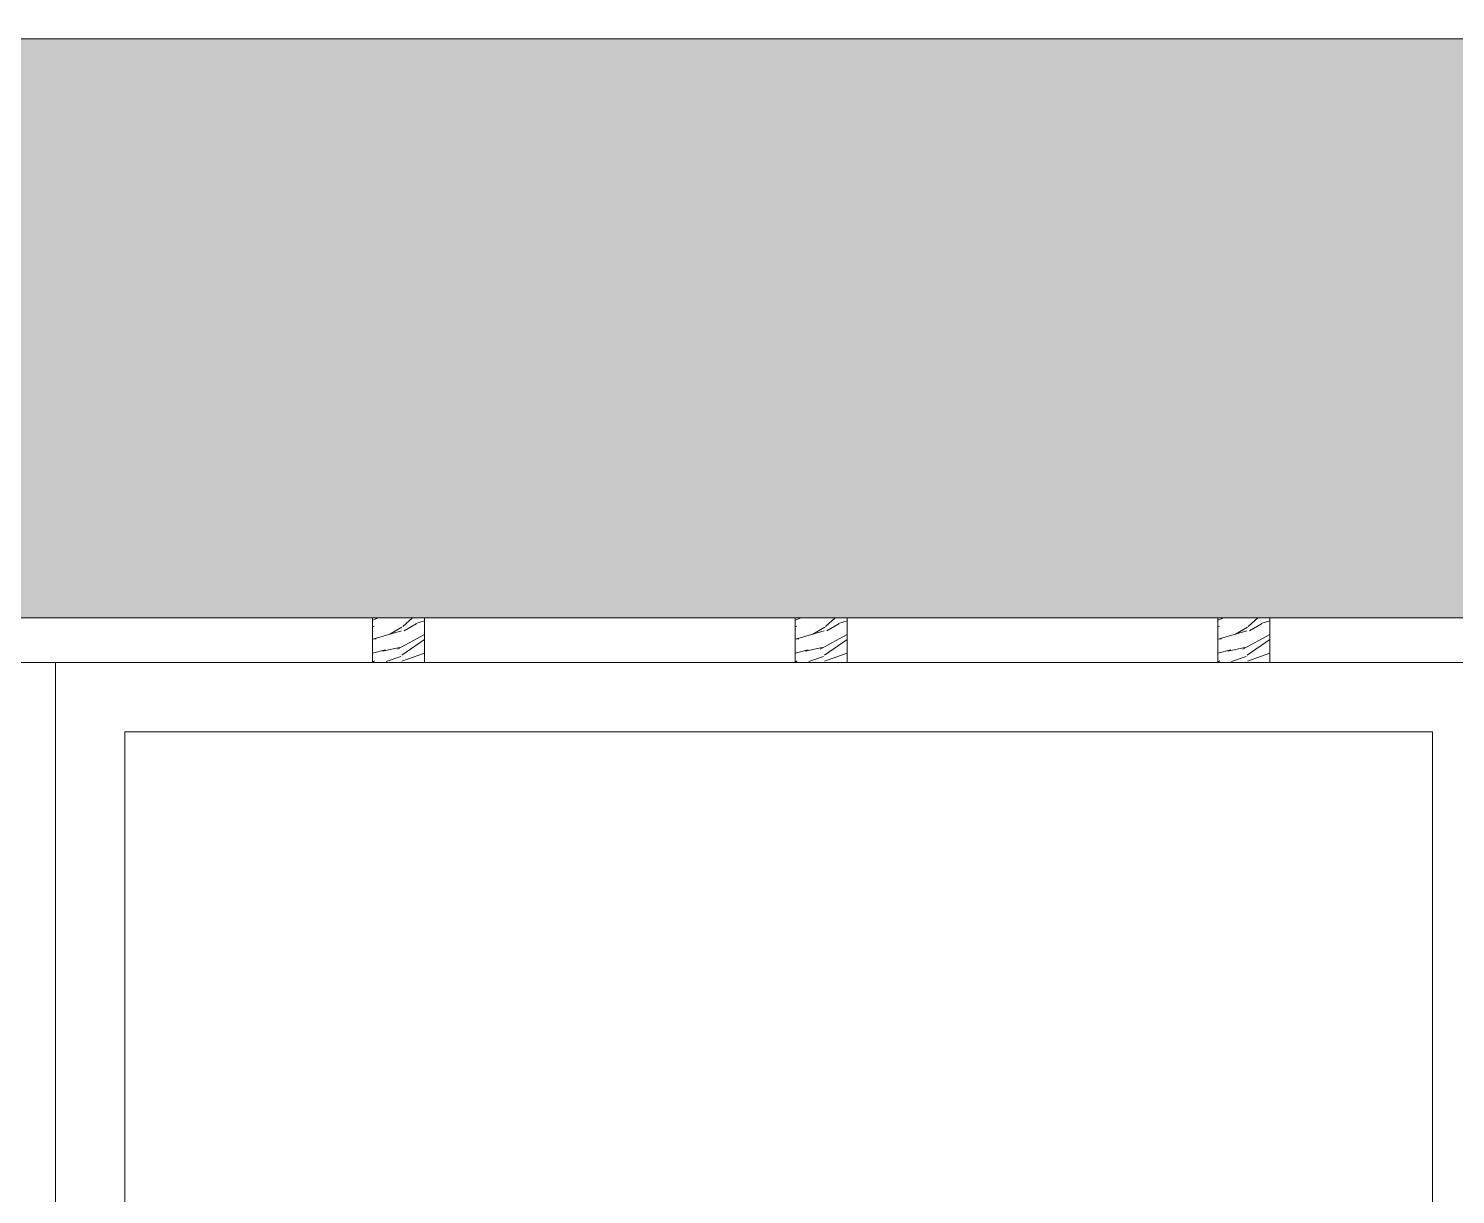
# Model space of a CAD drawing. Header units: metres. Extents: x -197 to 1099, y -24 to 14.
# Drawn here: x 739.458 to 741.517, y 1.682 to 3.365 of the extents above; entities that cross this region are included whole.
import ezdxf

# ---------------------------------------------------------------- set-up
doc = ezdxf.new("R2010")
doc.units = ezdxf.units.M
doc.header["$LTSCALE"] = 0.001
for name, color, linetype, lineweight, true_color in [('Jach-Anotaciones-CalidaddeLínea  0.13', 7, 'Continuous', 13, 0x000000), ('Jach-Anotaciones-CalidaddeLínea 0.18', 7, 'Continuous', 18, 0x000000), ('Jach-Anotaciones-Hatch-Lum50%', 9, 'Continuous', 13, 0x808080)]:
    doc.layers.add(name, color=color, linetype=linetype, lineweight=lineweight, true_color=true_color)

msp = doc.modelspace()

# ---------------------------------------------------------------- linework, layer by layer
at = {"layer": 'Jach-Anotaciones-CalidaddeLínea  0.13', "ltscale": 100}
for points in [[(754.34687, 3.35), (754.34687, 3.5), (754.49687, 3.5), (754.49687, 6.15), (738.84687, 6.15), (738.84687, 7.55), (733.02077, 7.55), (733.02077, 3.5), (733.17077, 3.5), (733.17077, 3.35)], [(739.49687, 2.45), (747.84687, 2.45), (747.84687, 0), (739.49687, 0)], [(739.49687, 2.45), (741.58437, 2.45), (741.58437, 0), (739.49687, 0)], [(739.59687, 2.35), (741.48437, 2.35), (741.48437, 0.1), (739.59687, 0.1)]]:
    msp.add_lwpolyline(points, close=True, dxfattribs=at)
msp.add_lwpolyline([(739.49687, 2.45), (739.49687, 0)], dxfattribs=at)

# ---------------------------------------------------------------- next in the draw order: wipeouts: each hides what was drawn before it
at = {"ltscale": 100}
msp.add_wipeout([(733.17077, 3.35), (754.34687, 3.35), (754.34687, 2.51458), (733.17077, 2.51458)], dxfattribs=at).dxf.layer = 'Jach-Anotaciones-CalidaddeLínea 0.18'

# ---------------------------------------------------------------- next in the draw order: hatches: boundary and pattern name
at = {"layer": 'Jach-Anotaciones-Hatch-Lum50%', "ltscale": 100}
h = msp.add_hatch(dxfattribs=at)
h.set_pattern_fill('218', color=256, scale=0.13, pattern_type=2)
h.set_pattern_definition([(0, (540.66904, 0.04875), (0.26, 0.13), [0.0325, -0.2275]), (0, (540.66904, 0.065), (0.26, 0.13), [0.0325, -0.0975]), (0, (540.79904, 0.08125), (0.26, 0.13), [0.0325, -0.2275]), (0, (540.60404, 0), (0.26, 0.13), [0.01625, -0.13, 0.01625, -0.0975]), (45, (540.62029, 0.0325), (0, 0.13), [0.02298097, -0.34471456]), (45, (540.60404, 0.08125), (0, 0.13), [0.016419, -0.35127653]), (45, (540.60404, 0.0975), (0, 0.13), [0.019695, -0.34800053]), (135, (540.76654, 0.0975), (1e-17, 0.13), [0.019695, -0.34800053]), (135, (540.76654, 0.08125), (1e-17, 0.13), [0.016419, -0.35127653]), (135, (540.75029, 0.0325), (1e-17, 0.13), [0.02298097, -0.34471456]), (26.56505, (540.63654, 0.0325), (-7e-12, 0.13), [0.0363361, -0.25435273]), (26.56505, (540.63654, 0.04875), (-7e-12, 0.13), [0.0363361, -0.25435273]), (26.56505, (540.57154, 0.065), (-7e-12, 0.13), [0.0363361, -0.25435273]), (26.56505, (540.57154, 0.08125), (-7e-12, 0.13), [0.0363361, -0.25435273]), (63.43495, (540.604044, 0), (7e-12, 0.13), [0.0363361, -0.54504157]), (63.43495, (540.620294, 0), (7e-12, 0.13), [0.0363361, -0.54504157]), (116.56505, (540.750294, 0), (-7e-12, 0.13), [0.0363361, -0.54504157]), (116.56505, (540.766544, 0), (-7e-12, 0.13), [0.0363361, -0.54504157]), (153.43495, (540.73404, 0.0325), (7e-12, 0.13), [0.0363361, -0.25435273]), (153.43495, (540.73404, 0.04875), (7e-12, 0.13), [0.0363361, -0.25435273]), (153.43495, (540.79904, 0.065), (7e-12, 0.13), [0.0363361, -0.25435273]), (153.43495, (540.79904, 0.08125), (7e-12, 0.13), [0.0363361, -0.25435273]), (82.874984, (540.604044, 0), (6e-14, 0.13), [0.13101166, -1.96517535]), (97.125016, (540.766544, 0), (-6e-14, 0.13), [0.13101166, -1.96517535])])
h.paths.add_polyline_path([(733.17077, 3.35), (754.34687, 3.35), (754.34687, 2.51458), (733.17077, 2.51458)])

# ---------------------------------------------------------------- next in the draw order: linework, layer by layer
at = {"layer": 'Jach-Anotaciones-CalidaddeLínea  0.13', "ltscale": 100}
msp.add_lwpolyline([(733.17077, 3.35), (754.34687, 3.35), (754.34687, 2.51458), (733.17077, 2.51458)], close=True, dxfattribs=at)

# ---------------------------------------------------------------- next in the draw order: wipeouts: each hides what was drawn before it
at = {"ltscale": 100}
msp.add_wipeout([(754.34687, 2.51458), (736.40687, 2.51458), (736.40687, 2.45), (754.34687, 2.45)], dxfattribs=at).dxf.layer = 'Jach-Anotaciones-CalidaddeLínea 0.18'

# ---------------------------------------------------------------- next in the draw order: hatches: boundary and pattern name
at = {"layer": 'Jach-Anotaciones-Hatch-Lum50%', "ltscale": 100}
h = msp.add_hatch(dxfattribs=at)
h.set_pattern_fill('WOOD_01', color=256, scale=0.2, angle=30, pattern_type=2)
h.set_pattern_definition([(30, (312.35012, 0.2061), (-0.1, 0.17320508), [0.04, -0.16]), (38.9726, (312.405848, 0.113569), (0.93923072707, 0.77320467243), [0.0384708, -3.8086058]), (35.7105, (312.398116, 0.122962), (1.4588472062, 1.0732025879), [0.0401996, -1.9697752]), (14.5779, (312.368116, 0.174923), (2.20525453897, 0.58038690266), [0.0601664, -5.9564754]), (23.6599, (312.33858, 0.23408), (0.1732049312, 0.1000003855), [0.0362216, -1.7748552]), (15.0686, (312.400776, 0.138354), (0.7928201585, 0.22679520083), [0.0310484, -3.0737864]), (18.6901, (312.282155, 0.203813), (0.1732050942, 0.1000000934), [0.0815844, -0.9382194]), (35.7105, (312.414848, 0.09798), (1.4588472062, 1.0732025879), [0.0200998, -1.989875]), (30, (312.37112, 0.16973), (-0.1, 0.17320508), [0.02, -0.18]), (30, (312.32448, 0.17051), (-0.1, 0.17320508), [0.06, -0.14]), (41.3099, (312.344116, 0.216492), (0.59282054, 0.573204614), [0.020396, -0.9994078]), (32.7263, (312.363796, 0.142406), (3.36410206446, 2.1732044205), [0.0420476, -4.1627116]), (22.4054, (312.375456, 0.14221), (1.4856399898, 0.6267959991), [0.0302654, -2.9962834]), (30, (312.4048, 0.0714), (-0.1, 0.17320508), [0.04, -0.16]), (28.8309, (312.392475, 0.052732), (0.173205035693, 0.10000015135), [0.0980204, -9.70402]), (30, (312.31748, 0.18264), (-0.1, 0.17320508), [0.02, -0.18]), (30, (312.3268, 0.2065), (-0.1, 0.17320508), [0.02, -0.18]), (30, (312.23985, 0.17708), (-0.1, 0.17320508), [0.03, -0.17]), (20.5377, (312.28162, 0.21274), (0.1732050554, 0.1000000749), [0.0608276, -1.1557248]), (30, (312.2262, 0.18074), (-0.1, 0.17320508), [0.04, -0.16]), (30, (312.29714, 0.01386), (-0.1, 0.17320508), [0.022, -0.178]), (30, (312.38048, 0.07352), (-0.1, 0.17320508), [0.02, -0.18]), (30, (312.28914, 0.02771), (-0.1, 0.17320508), [0.042, -0.158]), (35.4403, (312.371475, 0.089105), (1.63205127745, 1.17320414736), [0.04219, -4.1768144]), (30, (312.3652, 0.10396), (-0.1, 0.17320508), [0.038, -0.162]), (30, (312.27314, 0.05543), (-0.1, 0.17320508), [0.022, -0.178]), (28.8309, (312.277925, 0.0951384), (0.173205035693, 0.10000015135), [0.0980204, -9.70402]), (30, (312.28451, 0.11973), (-0.1, 0.17320508), [0.02, -0.18]), (30, (312.2642, 0.11492), (-0.1, 0.17320508), [0.02, -0.18]), (30, (312.33348, 0.15492), (-0.1, 0.17320508), [0.04, -0.16]), (30, (312.29683, 0.13839), (-0.1, 0.17320508), [0.02, -0.18]), (30, (312.2502, 0.13917), (-0.1, 0.17320508), [0.04, -0.16]), (49.6538, (312.338958, 0.093426), (1.50525647452, 1.79281940855), [0.0297322, -2.9434812]), (41.3099, (312.281514, 0.124923), (0.59282054, 0.573204614), [0.020396, -0.9994078]), (41.3099, (312.355796, 0.156263), (0.59282054, 0.573204614), [0.020396, -0.9994078]), (35.7105, (312.265834, 0.19208), (1.4588472062, 1.0732025879), [0.0200998, -1.989875]), (19.6952, (312.20514, 0.173205), (1.1392299502, 0.4267958355), [0.0223606, -2.213707]), (18.6901, (312.316193, 0.024856), (0.1732050942, 0.1000000934), [0.020396, -0.9994078]), (120, (312.33551, 0.0314), (-0.17320508, -0.1), [0, -0.2]), (16.6076, (312.24314, 0.107387), (3.34448336513, 1.00718497651), [0.043174, -4.2742308]), (41.3099, (312.334796, 0.192636), (0.59282054, 0.573204614), [0.020396, -0.9994078]), (40.3048, (312.397796, 0.083517), (0.7660257626, 0.6732043744), [0.0223606, -2.213707]), (18.6901, (312.301834, 0.129727), (0.1732050942, 0.1000000934), [0.020396, -0.9994078]), (18.6901, (312.314155, 0.148387), (0.1732050942, 0.1000000934), [0.020396, -0.9994078]), (11.5651, (312.25314, 0.090067), (0.173204928, 0.1000001815), [0.0252982, -0.6071572]), (15.9638, (312.238193, 0.159956), (0.173204888, 0.100000176), [0.0824622, -0.7421588]), (13.3008, (312.265834, 0.19208), (1.4124349312, 0.3535909199), [0.0626418, -2.025419]), (30, (312.26083, 0.20074), (-0.1, 0.17320508), [0.024, -0.176]), (15.9638, (312.325514, 0.048713), (0.173204888, 0.100000176), [0.0824622, -0.7421588]), (15.9638, (312.301193, 0.050837), (0.173204888, 0.100000176), [0.0824622, -0.7421588]), (15.9638, (312.292193, 0.066426), (0.173204888, 0.100000176), [0.0824622, -0.7421588]), (19.6952, (312.22914, 0.131636), (1.1392299502, 0.4267958355), [0.0223606, -2.213707]), (15.9638, (312.284834, 0.15917), (0.173204888, 0.100000176), [0.041231, -0.78339]), (19.6952, (312.26114, 0.07621), (1.1392299502, 0.4267958355), [0.0223606, -2.213707]), (27.6141, (312.358207, 0.116086), (0.17320494875, 0.10000020701), [0.0480416, -4.756123]), (19.6952, (312.321155, 0.136263), (1.1392299502, 0.4267958355), [0.0223606, -2.213707]), (42.5288, (312.342207, 0.143799), (0.5928204755, 0.573205008), [0.018439, -1.8254698]), (19.5626, (312.2661404, 0.06755), (2.10525436768, 0.75359234531), [0.0772788, -7.650591]), (21.8699, (312.338958, 0.093426), (0.1732050116, 0.0999999042), [0.0282842, -1.3859292]), (34.7636, (312.282193, 0.083746), (1.80525673466, 1.27320359476), [0.0481664, -2.3601524]), (30, (312.32176, 0.11121), (-0.1, 0.17320508), [0.062, -0.138]), (14.7449, (312.21614, 0.154153), (0.7928201053, 0.2267951812), [0.0228036, -2.2575472]), (20.5377, (312.335514, 0.031392), (0.1732050554, 0.1000000749), [0.0608276, -1.1557248]), (10.0169, (312.27814, 0.046765), (0.619615154, 0.1267950243), [0.0234094, -2.3175304]), (30, (312.35944, 0.22996), (-0.1, 0.17320508), [0.01, -0.19]), (30, (312.40344, 0.15375), (-0.1, 0.17320508), [0.02, -0.18]), (41.3099, (312.439437, 0.091392), (0.59282054, 0.573204614), [0.020396, -0.9994078]), (30, (312.43117, 0.10971), (-0.1, 0.17320508), [0.036, -0.164]), (13.3008, (312.376437, 0.200512), (1.4124349312, 0.3535909199), [0.0208806, -2.0671802]), (18.0207, (312.3991686, 0.1651384), (3.69100623785, 1.20698950949), [0.0368014, -6.7101288]), (120, (312.43944, 0.0914), (-0.17320508, -0.1), [0, -0.2]), (30, (312.45476, 0.10486), (-0.1, 0.17320508), [0.018, -0.182]), (30, (312.43576, 0.13777), (-0.1, 0.17320508), [0.018, -0.182]), (30, (312.43076, 0.14643), (-0.1, 0.17320508), [0.018, -0.182]), (6.0376, (312.396757, 0.205315), (1.5124342352, 0.1803870725), [0.0196978, -1.9500724]), (18.5163, (312.384757, 0.2261), (0.966040948051, 0.32676798933), [0.0183676, -13.043105]), (11.5651, (312.42076, 0.163746), (0.173204928, 0.1000001815), [0.0189736, -0.6134816]), (17.4712, (312.371757, 0.248617), (0.9660254196, 0.32679502), [0.018439, -1.8254698])])
h.paths.add_polyline_path([(739.95437, 2.51458), (740.02937, 2.51458), (740.02937, 2.45), (739.95437, 2.45)])
h = msp.add_hatch(dxfattribs=at)
h.set_pattern_fill('WOOD_01', color=256, scale=0.2, angle=30, pattern_type=2)
h.set_pattern_definition([(30, (312.96012, 0.2061), (-0.1, 0.17320508), [0.04, -0.16]), (38.9726, (313.015848, 0.113569), (0.93923072707, 0.77320467243), [0.0384708, -3.8086058]), (35.7105, (313.008116, 0.122962), (1.4588472062, 1.0732025879), [0.0401996, -1.9697752]), (14.5779, (312.978116, 0.174923), (2.20525453897, 0.58038690266), [0.0601664, -5.9564754]), (23.6599, (312.94858, 0.23408), (0.1732049312, 0.1000003855), [0.0362216, -1.7748552]), (15.0686, (313.010776, 0.138354), (0.7928201585, 0.22679520083), [0.0310484, -3.0737864]), (18.6901, (312.892155, 0.203813), (0.1732050942, 0.1000000934), [0.0815844, -0.9382194]), (35.7105, (313.024848, 0.09798), (1.4588472062, 1.0732025879), [0.0200998, -1.989875]), (30, (312.98112, 0.16973), (-0.1, 0.17320508), [0.02, -0.18]), (30, (312.93448, 0.17051), (-0.1, 0.17320508), [0.06, -0.14]), (41.3099, (312.954116, 0.216492), (0.59282054, 0.573204614), [0.020396, -0.9994078]), (32.7263, (312.973796, 0.142406), (3.36410206446, 2.1732044205), [0.0420476, -4.1627116]), (22.4054, (312.985456, 0.14221), (1.4856399898, 0.6267959991), [0.0302654, -2.9962834]), (30, (313.0148, 0.0714), (-0.1, 0.17320508), [0.04, -0.16]), (28.8309, (313.002475, 0.052732), (0.173205035693, 0.10000015135), [0.0980204, -9.70402]), (30, (312.92748, 0.18264), (-0.1, 0.17320508), [0.02, -0.18]), (30, (312.9368, 0.2065), (-0.1, 0.17320508), [0.02, -0.18]), (30, (312.84985, 0.17708), (-0.1, 0.17320508), [0.03, -0.17]), (20.5377, (312.89162, 0.21274), (0.1732050554, 0.1000000749), [0.0608276, -1.1557248]), (30, (312.8362, 0.18074), (-0.1, 0.17320508), [0.04, -0.16]), (30, (312.90714, 0.01386), (-0.1, 0.17320508), [0.022, -0.178]), (30, (312.99048, 0.07352), (-0.1, 0.17320508), [0.02, -0.18]), (30, (312.89914, 0.02771), (-0.1, 0.17320508), [0.042, -0.158]), (35.4403, (312.981475, 0.089105), (1.63205127745, 1.17320414736), [0.04219, -4.1768144]), (30, (312.9752, 0.10396), (-0.1, 0.17320508), [0.038, -0.162]), (30, (312.88314, 0.05543), (-0.1, 0.17320508), [0.022, -0.178]), (28.8309, (312.887925, 0.0951384), (0.173205035693, 0.10000015135), [0.0980204, -9.70402]), (30, (312.89451, 0.11973), (-0.1, 0.17320508), [0.02, -0.18]), (30, (312.8742, 0.11492), (-0.1, 0.17320508), [0.02, -0.18]), (30, (312.94348, 0.15492), (-0.1, 0.17320508), [0.04, -0.16]), (30, (312.90683, 0.13839), (-0.1, 0.17320508), [0.02, -0.18]), (30, (312.8602, 0.13917), (-0.1, 0.17320508), [0.04, -0.16]), (49.6538, (312.948958, 0.093426), (1.50525647452, 1.79281940855), [0.0297322, -2.9434812]), (41.3099, (312.891514, 0.124923), (0.59282054, 0.573204614), [0.020396, -0.9994078]), (41.3099, (312.965796, 0.156263), (0.59282054, 0.573204614), [0.020396, -0.9994078]), (35.7105, (312.875834, 0.19208), (1.4588472062, 1.0732025879), [0.0200998, -1.989875]), (19.6952, (312.81514, 0.173205), (1.1392299502, 0.4267958355), [0.0223606, -2.213707]), (18.6901, (312.926193, 0.024856), (0.1732050942, 0.1000000934), [0.020396, -0.9994078]), (120, (312.94551, 0.0314), (-0.17320508, -0.1), [0, -0.2]), (16.6076, (312.85314, 0.107387), (3.34448336513, 1.00718497651), [0.043174, -4.2742308]), (41.3099, (312.944796, 0.192636), (0.59282054, 0.573204614), [0.020396, -0.9994078]), (40.3048, (313.007796, 0.083517), (0.7660257626, 0.6732043744), [0.0223606, -2.213707]), (18.6901, (312.911834, 0.129727), (0.1732050942, 0.1000000934), [0.020396, -0.9994078]), (18.6901, (312.924155, 0.148387), (0.1732050942, 0.1000000934), [0.020396, -0.9994078]), (11.5651, (312.86314, 0.090067), (0.173204928, 0.1000001815), [0.0252982, -0.6071572]), (15.9638, (312.848193, 0.159956), (0.173204888, 0.100000176), [0.0824622, -0.7421588]), (13.3008, (312.875834, 0.19208), (1.4124349312, 0.3535909199), [0.0626418, -2.025419]), (30, (312.87083, 0.20074), (-0.1, 0.17320508), [0.024, -0.176]), (15.9638, (312.935514, 0.048713), (0.173204888, 0.100000176), [0.0824622, -0.7421588]), (15.9638, (312.911193, 0.050837), (0.173204888, 0.100000176), [0.0824622, -0.7421588]), (15.9638, (312.902193, 0.066426), (0.173204888, 0.100000176), [0.0824622, -0.7421588]), (19.6952, (312.83914, 0.131636), (1.1392299502, 0.4267958355), [0.0223606, -2.213707]), (15.9638, (312.894834, 0.15917), (0.173204888, 0.100000176), [0.041231, -0.78339]), (19.6952, (312.87114, 0.07621), (1.1392299502, 0.4267958355), [0.0223606, -2.213707]), (27.6141, (312.968207, 0.116086), (0.17320494875, 0.10000020701), [0.0480416, -4.756123]), (19.6952, (312.931155, 0.136263), (1.1392299502, 0.4267958355), [0.0223606, -2.213707]), (42.5288, (312.952207, 0.143799), (0.5928204755, 0.573205008), [0.018439, -1.8254698]), (19.5626, (312.8761404, 0.06755), (2.10525436768, 0.75359234531), [0.0772788, -7.650591]), (21.8699, (312.948958, 0.093426), (0.1732050116, 0.0999999042), [0.0282842, -1.3859292]), (34.7636, (312.892193, 0.083746), (1.80525673466, 1.27320359476), [0.0481664, -2.3601524]), (30, (312.93176, 0.11121), (-0.1, 0.17320508), [0.062, -0.138]), (14.7449, (312.82614, 0.154153), (0.7928201053, 0.2267951812), [0.0228036, -2.2575472]), (20.5377, (312.945514, 0.031392), (0.1732050554, 0.1000000749), [0.0608276, -1.1557248]), (10.0169, (312.88814, 0.046765), (0.619615154, 0.1267950243), [0.0234094, -2.3175304]), (30, (312.96944, 0.22996), (-0.1, 0.17320508), [0.01, -0.19]), (30, (313.01344, 0.15375), (-0.1, 0.17320508), [0.02, -0.18]), (41.3099, (313.049437, 0.091392), (0.59282054, 0.573204614), [0.020396, -0.9994078]), (30, (313.04117, 0.10971), (-0.1, 0.17320508), [0.036, -0.164]), (13.3008, (312.986437, 0.200512), (1.4124349312, 0.3535909199), [0.0208806, -2.0671802]), (18.0207, (313.0091686, 0.1651384), (3.69100623785, 1.20698950949), [0.0368014, -6.7101288]), (120, (313.04944, 0.0914), (-0.17320508, -0.1), [0, -0.2]), (30, (313.06476, 0.10486), (-0.1, 0.17320508), [0.018, -0.182]), (30, (313.04576, 0.13777), (-0.1, 0.17320508), [0.018, -0.182]), (30, (313.04076, 0.14643), (-0.1, 0.17320508), [0.018, -0.182]), (6.0376, (313.006757, 0.205315), (1.5124342352, 0.1803870725), [0.0196978, -1.9500724]), (18.5163, (312.994757, 0.2261), (0.966040948051, 0.32676798933), [0.0183676, -13.043105]), (11.5651, (313.03076, 0.163746), (0.173204928, 0.1000001815), [0.0189736, -0.6134816]), (17.4712, (312.981757, 0.248617), (0.9660254196, 0.32679502), [0.018439, -1.8254698])])
h.paths.add_polyline_path([(740.56437, 2.51458), (740.63937, 2.51458), (740.63937, 2.45), (740.56437, 2.45)])
h = msp.add_hatch(dxfattribs=at)
h.set_pattern_fill('WOOD_01', color=256, scale=0.2, angle=30, pattern_type=2)
h.set_pattern_definition([(30, (313.57012, 0.2061), (-0.1, 0.17320508), [0.04, -0.16]), (38.9726, (313.625848, 0.113569), (0.93923072707, 0.77320467243), [0.0384708, -3.8086058]), (35.7105, (313.618116, 0.122962), (1.4588472062, 1.0732025879), [0.0401996, -1.9697752]), (14.5779, (313.588116, 0.174923), (2.20525453897, 0.58038690266), [0.0601664, -5.9564754]), (23.6599, (313.55858, 0.23408), (0.1732049312, 0.1000003855), [0.0362216, -1.7748552]), (15.0686, (313.620776, 0.138354), (0.7928201585, 0.22679520083), [0.0310484, -3.0737864]), (18.6901, (313.502155, 0.203813), (0.1732050942, 0.1000000934), [0.0815844, -0.9382194]), (35.7105, (313.634848, 0.09798), (1.4588472062, 1.0732025879), [0.0200998, -1.989875]), (30, (313.59112, 0.16973), (-0.1, 0.17320508), [0.02, -0.18]), (30, (313.54448, 0.17051), (-0.1, 0.17320508), [0.06, -0.14]), (41.3099, (313.564116, 0.216492), (0.59282054, 0.573204614), [0.020396, -0.9994078]), (32.7263, (313.583796, 0.142406), (3.36410206446, 2.1732044205), [0.0420476, -4.1627116]), (22.4054, (313.595456, 0.14221), (1.4856399898, 0.6267959991), [0.0302654, -2.9962834]), (30, (313.6248, 0.0714), (-0.1, 0.17320508), [0.04, -0.16]), (28.8309, (313.612475, 0.052732), (0.173205035693, 0.10000015135), [0.0980204, -9.70402]), (30, (313.53748, 0.18264), (-0.1, 0.17320508), [0.02, -0.18]), (30, (313.5468, 0.2065), (-0.1, 0.17320508), [0.02, -0.18]), (30, (313.45985, 0.17708), (-0.1, 0.17320508), [0.03, -0.17]), (20.5377, (313.50162, 0.21274), (0.1732050554, 0.1000000749), [0.0608276, -1.1557248]), (30, (313.4462, 0.18074), (-0.1, 0.17320508), [0.04, -0.16]), (30, (313.51714, 0.01386), (-0.1, 0.17320508), [0.022, -0.178]), (30, (313.60048, 0.07352), (-0.1, 0.17320508), [0.02, -0.18]), (30, (313.50914, 0.02771), (-0.1, 0.17320508), [0.042, -0.158]), (35.4403, (313.591475, 0.089105), (1.63205127745, 1.17320414736), [0.04219, -4.1768144]), (30, (313.5852, 0.10396), (-0.1, 0.17320508), [0.038, -0.162]), (30, (313.49314, 0.05543), (-0.1, 0.17320508), [0.022, -0.178]), (28.8309, (313.497925, 0.0951384), (0.173205035693, 0.10000015135), [0.0980204, -9.70402]), (30, (313.50451, 0.11973), (-0.1, 0.17320508), [0.02, -0.18]), (30, (313.4842, 0.11492), (-0.1, 0.17320508), [0.02, -0.18]), (30, (313.55348, 0.15492), (-0.1, 0.17320508), [0.04, -0.16]), (30, (313.51683, 0.13839), (-0.1, 0.17320508), [0.02, -0.18]), (30, (313.4702, 0.13917), (-0.1, 0.17320508), [0.04, -0.16]), (49.6538, (313.558958, 0.093426), (1.50525647452, 1.79281940855), [0.0297322, -2.9434812]), (41.3099, (313.501514, 0.124923), (0.59282054, 0.573204614), [0.020396, -0.9994078]), (41.3099, (313.575796, 0.156263), (0.59282054, 0.573204614), [0.020396, -0.9994078]), (35.7105, (313.485834, 0.19208), (1.4588472062, 1.0732025879), [0.0200998, -1.989875]), (19.6952, (313.42514, 0.173205), (1.1392299502, 0.4267958355), [0.0223606, -2.213707]), (18.6901, (313.536193, 0.024856), (0.1732050942, 0.1000000934), [0.020396, -0.9994078]), (120, (313.55551, 0.0314), (-0.17320508, -0.1), [0, -0.2]), (16.6076, (313.46314, 0.107387), (3.34448336513, 1.00718497651), [0.043174, -4.2742308]), (41.3099, (313.554796, 0.192636), (0.59282054, 0.573204614), [0.020396, -0.9994078]), (40.3048, (313.617796, 0.083517), (0.7660257626, 0.6732043744), [0.0223606, -2.213707]), (18.6901, (313.521834, 0.129727), (0.1732050942, 0.1000000934), [0.020396, -0.9994078]), (18.6901, (313.534155, 0.148387), (0.1732050942, 0.1000000934), [0.020396, -0.9994078]), (11.5651, (313.47314, 0.090067), (0.173204928, 0.1000001815), [0.0252982, -0.6071572]), (15.9638, (313.458193, 0.159956), (0.173204888, 0.100000176), [0.0824622, -0.7421588]), (13.3008, (313.485834, 0.19208), (1.4124349312, 0.3535909199), [0.0626418, -2.025419]), (30, (313.48083, 0.20074), (-0.1, 0.17320508), [0.024, -0.176]), (15.9638, (313.545514, 0.048713), (0.173204888, 0.100000176), [0.0824622, -0.7421588]), (15.9638, (313.521193, 0.050837), (0.173204888, 0.100000176), [0.0824622, -0.7421588]), (15.9638, (313.512193, 0.066426), (0.173204888, 0.100000176), [0.0824622, -0.7421588]), (19.6952, (313.44914, 0.131636), (1.1392299502, 0.4267958355), [0.0223606, -2.213707]), (15.9638, (313.504834, 0.15917), (0.173204888, 0.100000176), [0.041231, -0.78339]), (19.6952, (313.48114, 0.07621), (1.1392299502, 0.4267958355), [0.0223606, -2.213707]), (27.6141, (313.578207, 0.116086), (0.17320494875, 0.10000020701), [0.0480416, -4.756123]), (19.6952, (313.541155, 0.136263), (1.1392299502, 0.4267958355), [0.0223606, -2.213707]), (42.5288, (313.562207, 0.143799), (0.5928204755, 0.573205008), [0.018439, -1.8254698]), (19.5626, (313.4861404, 0.06755), (2.10525436768, 0.75359234531), [0.0772788, -7.650591]), (21.8699, (313.558958, 0.093426), (0.1732050116, 0.0999999042), [0.0282842, -1.3859292]), (34.7636, (313.502193, 0.083746), (1.80525673466, 1.27320359476), [0.0481664, -2.3601524]), (30, (313.54176, 0.11121), (-0.1, 0.17320508), [0.062, -0.138]), (14.7449, (313.43614, 0.154153), (0.7928201053, 0.2267951812), [0.0228036, -2.2575472]), (20.5377, (313.555514, 0.031392), (0.1732050554, 0.1000000749), [0.0608276, -1.1557248]), (10.0169, (313.49814, 0.046765), (0.619615154, 0.1267950243), [0.0234094, -2.3175304]), (30, (313.57944, 0.22996), (-0.1, 0.17320508), [0.01, -0.19]), (30, (313.62344, 0.15375), (-0.1, 0.17320508), [0.02, -0.18]), (41.3099, (313.659437, 0.091392), (0.59282054, 0.573204614), [0.020396, -0.9994078]), (30, (313.65117, 0.10971), (-0.1, 0.17320508), [0.036, -0.164]), (13.3008, (313.596437, 0.200512), (1.4124349312, 0.3535909199), [0.0208806, -2.0671802]), (18.0207, (313.6191686, 0.1651384), (3.69100623785, 1.20698950949), [0.0368014, -6.7101288]), (120, (313.65944, 0.0914), (-0.17320508, -0.1), [0, -0.2]), (30, (313.67476, 0.10486), (-0.1, 0.17320508), [0.018, -0.182]), (30, (313.65576, 0.13777), (-0.1, 0.17320508), [0.018, -0.182]), (30, (313.65076, 0.14643), (-0.1, 0.17320508), [0.018, -0.182]), (6.0376, (313.616757, 0.205315), (1.5124342352, 0.1803870725), [0.0196978, -1.9500724]), (18.5163, (313.604757, 0.2261), (0.966040948051, 0.32676798933), [0.0183676, -13.043105]), (11.5651, (313.64076, 0.163746), (0.173204928, 0.1000001815), [0.0189736, -0.6134816]), (17.4712, (313.591757, 0.248617), (0.9660254196, 0.32679502), [0.018439, -1.8254698])])
h.paths.add_polyline_path([(741.17437, 2.51458), (741.24937, 2.51458), (741.24937, 2.45), (741.17437, 2.45)])

# ---------------------------------------------------------------- next in the draw order: linework, layer by layer
at = {"layer": 'Jach-Anotaciones-CalidaddeLínea  0.13', "ltscale": 100}
for points in [[(754.34687, 2.51458), (736.40687, 2.51458), (736.40687, 2.45), (754.34687, 2.45)], [(739.95437, 2.51458), (740.02937, 2.51458), (740.02937, 2.45), (739.95437, 2.45)], [(740.56437, 2.51458), (740.63937, 2.51458), (740.63937, 2.45), (740.56437, 2.45)], [(741.17437, 2.51458), (741.24937, 2.51458), (741.24937, 2.45), (741.17437, 2.45)]]:
    msp.add_lwpolyline(points, close=True, dxfattribs=at)

doc.saveas('drawing.dxf')
